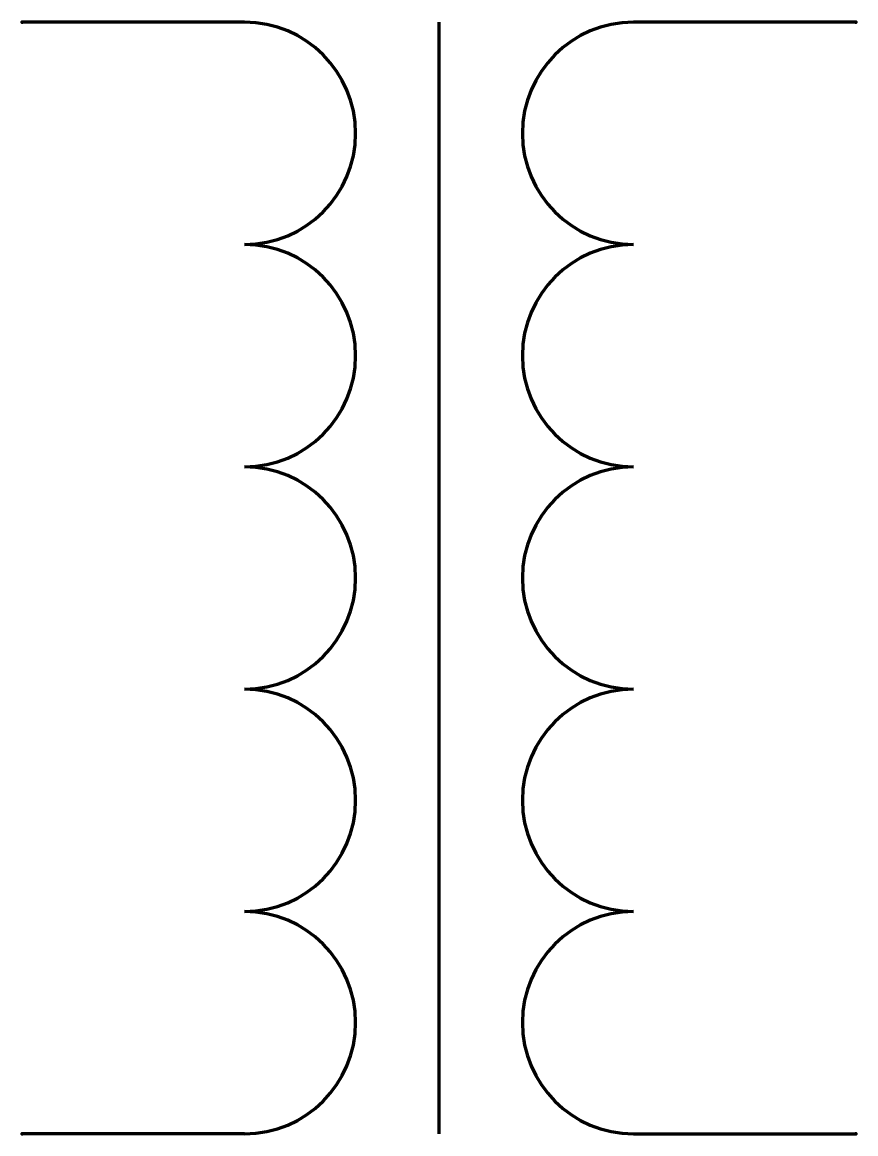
# Model space of a CAD drawing. Header units: millimetres. Extents: x 0 to 15, y -20 to 0.
import ezdxf

# ---------------------------------------------------------------- set-up
doc = ezdxf.new("R2010")
doc.units = ezdxf.units.MM
doc.layers.get('0').update_dxf_attribs({"linetype": 'CONTINUOUS', "lineweight": 0})

msp = doc.modelspace()

# ---------------------------------------------------------------- linework, layer by layer
at = {"color": 7, "linetype": 'CONTINUOUS', "lineweight": 70}
for p, q in [((4, 0), (0, 0)), ((7.5, -20), (7.5, 0)), ((15, 0), (11, 0)), ((4, -20), (0, -20)), ((11, -20), (15, -20))]:
    msp.add_line(p, q, dxfattribs=at)
for centre, start, end in [((4, -2), 270, 90), ((11, -2), 90, 270), ((4, -6), 270, 90), ((11, -6), 90, 270), ((4, -10), 270, 90), ((11, -10), 90, 270), ((4, -14), 270, 90), ((11, -14), 90, 270), ((4, -18), 270, 90), ((11, -18), 90, 270)]:
    msp.add_arc(centre, 2, start, end, dxfattribs=at)
for p in [(0, 0), (15, 0), (0, -20), (15, -20)]:
    msp.add_point(p, dxfattribs=at)

doc.saveas('drawing.dxf')
